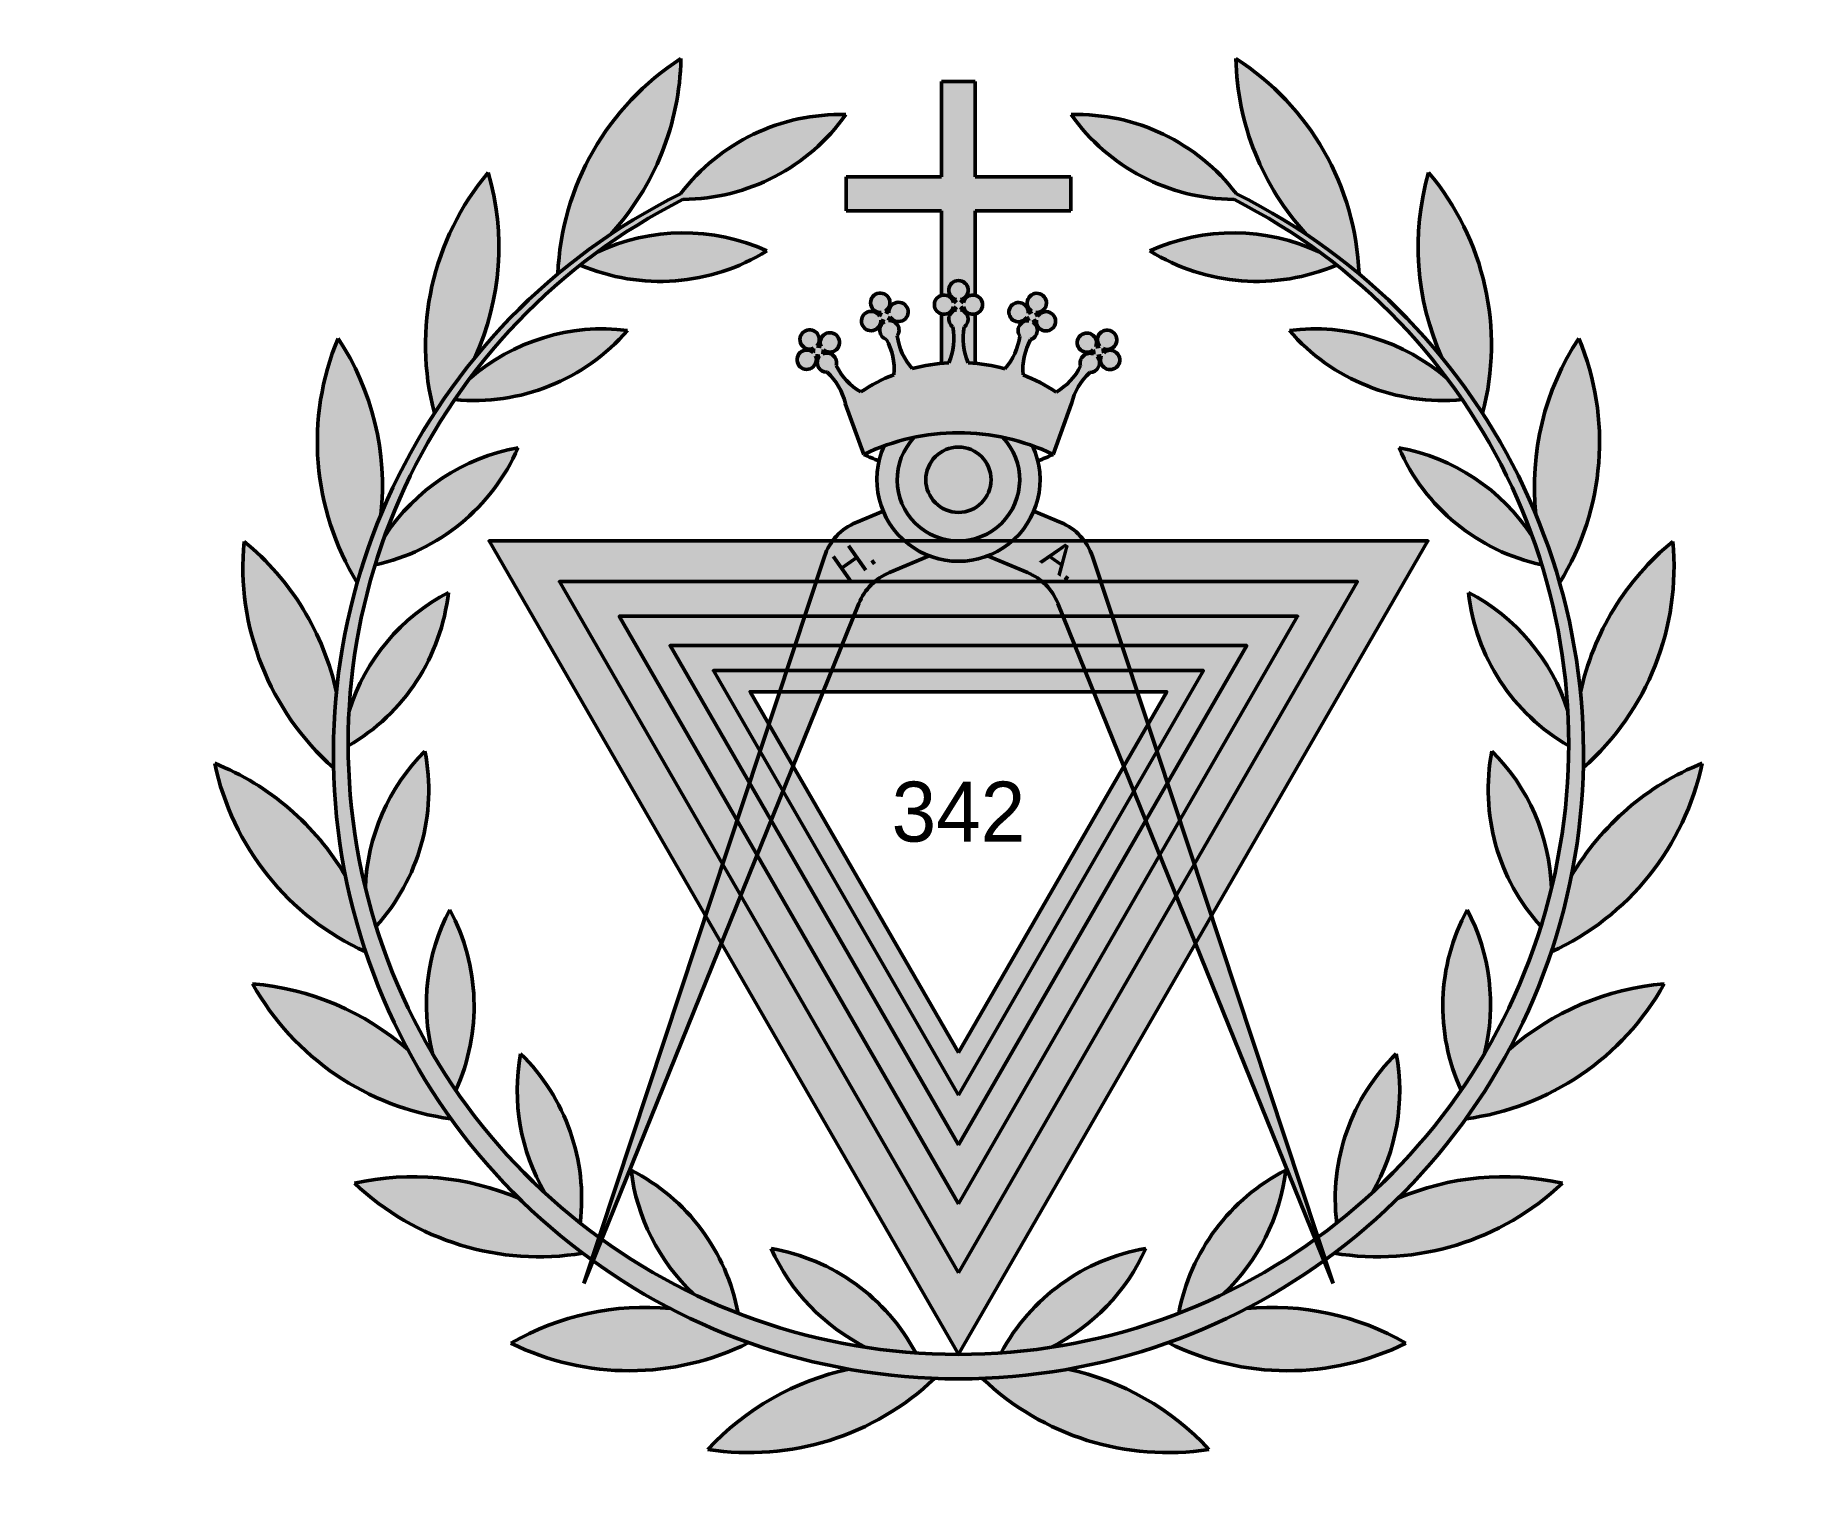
# Paper-space layout 'Layout1' of a CAD drawing. Header units: inches. Extents: x 0.19 to 9.89, y 0.05 to 7.97.
# The model-space entities are those that its viewports show. They can reach past a viewport. Long polylines and large blocks are cut down to what shows.
import ezdxf

# ---------------------------------------------------------------- set-up
doc = ezdxf.new("R2010")
doc.units = ezdxf.units.IN
doc.header["$MEASUREMENT"] = 0
doc.layers.get('0').update_dxf_attribs({"plot": 0})
for name, color, linetype, lineweight in [('compasses - fill', 51, 'Continuous', 50), ('compasses - outline', 7, 'Continuous', 50), ('cross - outline', 7, 'Continuous', 50), ('crown - fill', 51, 'Continuous', 50), ('crown - outline', 7, 'Continuous', 50), ('crown - text', 7, 'Continuous', 50), ('laurels - fill', 84, 'Continuous', 50), ('laurels - outline', 7, 'Continuous', 50), ('triangles - fill', 84, 'Continuous', 50), ('triangles - green', 7, 'Continuous', 50), ('triangles - white', 7, 'Continuous', 50)]:
    doc.layers.add(name, color=color, linetype=linetype, lineweight=lineweight)
doc.layers.get('0').off()
doc.layers.get('0').freeze()
doc.styles.get("Standard").update_dxf_attribs({"font": 'arial.ttf'})

msp = doc.modelspace()

# ---------------------------------------------------------------- hatches: boundary and pattern name
at = {"layer": 'compasses - fill'}
h = msp.add_hatch(color=256, dxfattribs=at)
h.dxf.hatch_style = 1
h.paths.add_polyline_path([(3, 16.962), (0.45, 16.962), (0.45, 19.512), (-0.45, 19.512), (-0.45, 16.962), (-3, 16.962), (-3, 16.062), (-0.45, 16.062), (-0.45, 13.801, -0.425075), (-0.135, 13.606, 0.086358), (-0.054, 13.686, -9.354494), (0.054, 13.686, 0.086358), (0.135, 13.606, -0.425075), (0.45, 13.801), (0.45, 16.062), (3, 16.062)])
h.paths.add_polyline_path([(0.45, 13.302, -0.425075), (0.135, 13.497, 0.086358), (0.054, 13.417, -0.648099), (0.151, 12.957, 0.147762), (0.257, 11.999, -0.010246), (0.45, 11.984)])
h.paths.add_polyline_path([(-0.151, 12.957, -0.648715), (-0.054, 13.417, 0.086358), (-0.135, 13.497, -0.425075), (-0.45, 13.302), (-0.45, 11.985, -0.010243), (-0.257, 12, 0.147942)])
h = msp.add_hatch(color=256, dxfattribs=at)
h.dxf.hatch_style = 1
h.paths.add_polyline_path([(0.872, 8.876, 1), (-0.872, 8.876, 1)], flags=0)
h.paths.add_polyline_path([(1.181, 10.009, 0.10257), (-1.181, 10.009, 2.345398)])
h.paths.add_polyline_path([(-0.872, 8.876, -1), (0.872, 8.876, -1)], flags=16)
h.paths.add_polyline_path([(-1.181, 10.009, 0.035847), (-1.982, 9.782, 1.556517), (1.982, 9.782, 0.035847), (1.181, 10.009, -2.345398)])
h.paths.add_polyline_path([(-2.012, 8.037), (-2.733, 7.737, 0.217328), (-3.58, 6.824), (-10.011, -12.593), (-2.659, 5.573, -0.200446), (-1.846, 6.395), (-0.778, 6.84, -0.205568)])
h.paths.add_polyline_path([(2.733, 7.737), (2.012, 8.037, -0.205568), (0.778, 6.84), (1.846, 6.395, -0.200446), (2.659, 5.573), (10.011, -12.593), (3.58, 6.824, 0.217328)])
h = msp.add_hatch(color=256, dxfattribs=at)
h.dxf.hatch_style = 1
h.paths.add_polyline_path([(0.872, 8.876, 1), (-0.872, 8.876, 1)])
at = {"layer": 'crown - fill'}
h = msp.add_hatch(color=256, dxfattribs=at)
h.dxf.hatch_style = 1
h.paths.add_polyline_path([(3.507, 11.739, 0.648099), (3.704, 12.165, -0.086358), (3.817, 12.182, 9.354494), (3.882, 12.269, -0.086358), (3.865, 12.381, 9.354494), (3.778, 12.446, -0.086358), (3.666, 12.43, 9.354494), (3.601, 12.343, -0.086358), (3.617, 12.23, 0.648715), (3.264, 11.919, -0.147942), (2.607, 11.216, 0.05285), (1.727, 11.676, -0.147762), (1.928, 12.619, 0.648099), (1.981, 13.086, -0.086358), (2.082, 13.137, 9.354494), (2.116, 13.24, -0.086358), (2.065, 13.342, 9.354494), (1.962, 13.376, -0.086358), (1.861, 13.325, 9.354494), (1.826, 13.222, -0.086358), (1.877, 13.12, 0.648715), (1.641, 12.714, -0.147942), (1.238, 11.839, 0.05285), (0.257, 11.999, -0.147762), (0.151, 12.957, 0.648099), (0.054, 13.417, -0.086358), (0.135, 13.497, 9.354494), (0.135, 13.606, -0.086358), (0.054, 13.686, 9.354494), (-0.054, 13.686, -0.086358), (-0.135, 13.606, 9.354494), (-0.135, 13.497, -0.086358), (-0.054, 13.417, 0.648715), (-0.151, 12.957, -0.147942), (-0.257, 12, 0.05263), (-1.234, 11.843, -0.147762), (-1.636, 12.719, 0.648099), (-1.873, 13.126, -0.086358), (-1.822, 13.227, 9.354494), (-1.856, 13.33, -0.086358), (-1.957, 13.381, 9.354494), (-2.061, 13.347, -0.086358), (-2.112, 13.246, 9.354494), (-2.077, 13.142, -0.086358), (-1.976, 13.092, 0.648715), (-1.923, 12.624, -0.147942), (-1.723, 11.682, 0.05307), (-2.609, 11.222, -0.147762), (-3.267, 11.927, 0.648099), (-3.619, 12.237, -0.086358), (-3.603, 12.35, 9.354494), (-3.668, 12.437, -0.086358), (-3.78, 12.453, 9.354494), (-3.868, 12.388, -0.086358), (-3.884, 12.276, 9.354494), (-3.819, 12.189, -0.086358), (-3.707, 12.172, 0.648715), (-3.509, 11.746, -0.147942), (-3.022, 10.915), (-2.526, 9.553, -0.228492), (2.526, 9.553), (3.019, 10.907, -0.147762)])
at = {"layer": 'laurels - fill'}
h = msp.add_hatch(color=256, dxfattribs=at)
h.dxf.hatch_style = 1
h.paths.add_polyline_path([(-8.84, 12.865, 0.213057), (-13.06, 11.571, 0.010426), (-13.456, 11.018, 0.243101)], flags=17)
h.paths.add_polyline_path([(-5.116, 14.989, 0.219612), (-9.653, 14.952, 0.008643), (-10.101, 14.61, 0.24468)], flags=17)
h.paths.add_polyline_path([(-3.01, 18.63, 0.241036), (-7.423, 16.513, 4.263658), (7.423, 16.513, 0.241036), (3.01, 18.63, 0.241216), (7.353, 16.365, -4.19576), (-7.353, 16.365, 0.241216)])
h.paths.add_polyline_path([(-7.413, 20.123, 0.245088), (-10.701, 14.374, -0.026305), (-9.296, 15.427, 0.182523)])
h.paths.add_polyline_path([(-12.56, 17.085, 0.243643), (-14, 10.655, -0.02749), (-12.917, 12.136, 0.178718)], flags=17)
h.paths.add_polyline_path([(7.413, 20.123, 0.182523), (9.296, 15.427, -0.026305), (10.701, 14.374, 0.245088)])
h.paths.add_polyline_path([(10.101, 14.61, 0.008643), (9.653, 14.952, 0.219612), (5.116, 14.989, 0.24468)], flags=17)
h.paths.add_polyline_path([(13.06, 11.571, 0.213057), (8.84, 12.865, 0.243101), (13.456, 11.018, 0.010426)], flags=17)
h.paths.add_polyline_path([(14, 10.655, 0.243643), (12.56, 17.085, 0.178718), (12.917, 12.136, -0.02749)], flags=17)
h.paths.add_polyline_path([(11.765, 9.73, 0.241149), (15.583, 6.602, 0.01242), (15.326, 7.37, 0.205597)], flags=17)
h.paths.add_polyline_path([(16.572, 12.652, 0.174286), (15.426, 7.944, -0.028843), (16.059, 6.126, 0.241882)])
h.paths.add_polyline_path([(13.625, 5.867, 0.238998), (16.302, 1.767, 0.01441), (16.277, 2.706, 0.198)], flags=17)
h.paths.add_polyline_path([(19.083, 7.228, 0.169702), (16.615, 3.198, -0.030209), (16.692, 1.183, 0.239956)])
h.paths.add_polyline_path([(-16.572, 12.652, 0.241882), (-16.059, 6.126, -0.028843), (-15.426, 7.944, 0.174286)])
h.paths.add_polyline_path([(-11.765, 9.73, 0.205597), (-15.326, 7.37, 0.01242), (-15.583, 6.602, 0.241149)], flags=17)
h.paths.add_polyline_path([(-19.083, 7.228, 0.239956), (-16.692, 1.183, -0.030209), (-16.615, 3.198, 0.169702)])
h.paths.add_polyline_path([(-13.625, 5.867, 0.198), (-16.277, 2.706, 0.01441), (-16.302, 1.767, 0.238998)], flags=17)
h.paths.add_polyline_path([(-19.867, 1.301, 0.238036), (-15.834, -3.737, -0.031478), (-16.373, -1.707, 0.165337)])
h.paths.add_polyline_path([(-14.251, 1.626, 0.190858), (-15.841, -2.032, 0.016242), (-15.558, -3.052, 0.23684)], flags=17)
h.paths.add_polyline_path([(-13.589, -2.609, 0.184622), (-14.052, -6.449, 0.017812), (-13.428, -7.428, 0.234866)], flags=17)
h.paths.add_polyline_path([(-18.854, -4.59, 0.236294), (-13.551, -8.194, -0.032578), (-14.703, -6.351, 0.161483)])
h.paths.add_polyline_path([(-11.696, -6.456, 0.179633), (-11.05, -10.17, 0.019053), (-10.105, -10.976, 0.233256)], flags=17)
h.paths.add_polyline_path([(-11.727, -10.325, 0.158363), (-16.134, -9.913, 0.234889), (-10.037, -11.784, -0.033463)], flags=17)
h.paths.add_polyline_path([(-8.745, -9.566, 0.176144), (-7.077, -12.87, 0.01992), (-5.886, -13.386, 0.232158)], flags=17)
h.paths.add_polyline_path([(-5.6, -14.171, -0.034104), (-7.686, -13.263, 0.156148), (-11.954, -14.186, 0.233953)], flags=17)
h.paths.add_polyline_path([(-5.002, -11.658, 0.174338), (-2.462, -14.299, 0.020382), (-1.142, -14.446, 0.231673)], flags=17)
h.paths.add_polyline_path([(-0.637, -15.126, -0.034481), (-2.924, -14.88, 0.15496), (-6.692, -17.023, 0.233579)])
h.paths.add_polyline_path([(5.002, -11.658, 0.231673), (1.142, -14.446, 0.020382), (2.462, -14.299, 0.174338)], flags=17)
h.paths.add_polyline_path([(2.924, -14.88, -0.034481), (0.637, -15.126, 0.233579), (6.692, -17.023, 0.15496)])
h.paths.add_polyline_path([(8.745, -9.566, 0.232158), (5.886, -13.386, 0.01992), (7.077, -12.87, 0.176144)], flags=17)
h.paths.add_polyline_path([(11.05, -10.17, 0.179633), (11.696, -6.456, 0.233256), (10.105, -10.976, 0.019053)], flags=17)
h.paths.add_polyline_path([(16.134, -9.913, 0.158363), (11.727, -10.325, -0.033463), (10.037, -11.784, 0.234889)], flags=17)
h.paths.add_polyline_path([(7.686, -13.263, -0.034104), (5.6, -14.171, 0.233953), (11.954, -14.186, 0.156148)], flags=17)
h.paths.add_polyline_path([(13.589, -2.609, 0.234866), (13.428, -7.428, 0.017812), (14.052, -6.449, 0.184622)], flags=17)
h.paths.add_polyline_path([(18.854, -4.59, 0.161483), (14.703, -6.351, -0.032578), (13.551, -8.194, 0.236294)])
h.paths.add_polyline_path([(14.251, 1.626, 0.23684), (15.558, -3.052, 0.016242), (15.841, -2.032, 0.190858)], flags=17)
h.paths.add_polyline_path([(19.867, 1.301, 0.165337), (16.373, -1.707, -0.031478), (15.834, -3.737, 0.238036)])
at = {"layer": 'triangles - fill'}
h = msp.add_hatch(color=256, dxfattribs=at)
h.dxf.hatch_style = 1
h.paths.add_polyline_path([(12.539, 7.24), (-12.539, 7.24), (0, -14.479)])
h.paths.add_polyline_path([(5.564, 3.212), (0, -6.424), (-5.564, 3.212)], flags=16)

# ---------------------------------------------------------------- linework, layer by layer
at = {"layer": 'compasses - outline'}
for p, q in [((-2.012, 8.037), (-2.733, 7.737)), ((2.012, 8.037), (2.733, 7.737)), ((-3.58, 6.824), (-10.011, -12.593)), ((-0.778, 6.84), (-1.846, 6.395)), ((0.778, 6.84), (1.846, 6.395)), ((3.58, 6.824), (10.011, -12.593)), ((-2.659, 5.573), (-10.011, -12.593)), ((2.659, 5.573), (10.011, -12.593))]:
    msp.add_line(p, q, dxfattribs=at)
msp.add_circle((0, 8.876), 0.872, dxfattribs=at)
for centre, radius, start, end in [((0, 8.876), 1.636, 136.1836, 43.8164), ((0, 8.876), 2.179, 155.4383, 24.5617), ((-2.156, 6.352), 1.5, 112.6289, 161.6742), ((2.156, 6.352), 1.5, 18.3258, 67.3711), ((-1.269, 5.01), 1.5, 112.6289, 157.9669), ((1.269, 5.01), 1.5, 22.0331, 67.3711)]:
    msp.add_arc(centre, radius, start, end, dxfattribs=at)
at = {"layer": 'cross - outline'}
for p, q in [((0.45, 19.512), (-0.45, 19.512)), ((-0.45, 19.512), (-0.45, 16.962)), ((0.45, 19.512), (0.45, 16.962)), ((-3, 16.062), (-3, 16.962)), ((-3, 16.962), (-0.45, 16.962)), ((0.45, 16.962), (3, 16.962)), ((3, 16.962), (3, 16.062)), ((-0.45, 16.062), (-3, 16.062)), ((-0.45, 16.062), (-0.45, 13.801)), ((3, 16.062), (0.45, 16.062)), ((0.45, 16.062), (0.45, 13.801)), ((-0.45, 13.302), (-0.45, 11.985)), ((0.45, 13.302), (0.45, 11.984))]:
    msp.add_line(p, q, dxfattribs=at)
at = {"layer": 'crown - outline'}
for p, q in [((-2.526, 9.553), (-3.022, 10.915)), ((2.526, 9.553), (3.022, 10.915))]:
    msp.add_line(p, q, dxfattribs=at)
for centre, radius, start, end in [((0, 13.938), 0.258, 282.2035, 257.7965), ((-2.088, 13.603), 0.258, 300.5168, 276.1097), ((-0.386, 13.552), 0.258, 12.2035, 347.7965), ((0.386, 13.552), 0.258, 192.2035, 167.7965), ((2.093, 13.598), 0.258, 263.84, 239.433), ((-2.333, 13.115), 0.258, 30.5168, 6.1097), ((-2.377, 13.443), 0.331, 323.4418, 343.1847), ((-1.76, 13.647), 0.331, 233.4418, 253.1847), ((-1.6, 13.358), 0.258, 210.5168, 186.1097), ((0, 13.165), 0.258, 102.2035, 234.0918), ((-0.325, 13.876), 0.331, 305.1286, 324.8714), ((-0.325, 13.227), 0.331, 35.1286, 54.8714), ((0.325, 13.876), 0.331, 215.1286, 234.8714), ((0.325, 13.227), 0.331, 125.1286, 144.8714), ((0, 13.165), 0.258, 306.0075, 77.7965), ((1.605, 13.353), 0.258, 353.84, 329.433), ((1.765, 13.642), 0.331, 286.7651, 306.5079), ((2.382, 13.437), 0.331, 196.7651, 216.5079), ((2.338, 13.109), 0.258, 173.84, 149.433), ((-3.975, 12.622), 0.258, 318.9307, 294.5236), ((-3.434, 12.544), 0.258, 228.9307, 204.5236), ((-1.845, 12.87), 0.258, 120.5168, 252.4051), ((-2.173, 12.826), 0.331, 53.4418, 73.1847), ((-1.556, 13.03), 0.331, 143.4418, 163.1847), ((-1.845, 12.87), 0.258, 324.3208, 96.1097), ((-1.786, 12.654), 1.663, 336.8249, 10.4865), ((1.79, 12.653), 1.666, 169.5053, 203.1266), ((1.85, 12.864), 0.258, 83.84, 215.7283), ((1.561, 13.025), 0.331, 16.7651, 36.5079), ((1.85, 12.864), 0.258, 287.644, 59.433), ((2.177, 12.82), 0.331, 106.7651, 126.5079), ((3.432, 12.537), 0.258, 335.4765, 311.0695), ((3.972, 12.615), 0.258, 245.4765, 221.0695), ((-4.053, 12.082), 0.258, 48.9307, 24.5236), ((-4.198, 12.379), 0.331, 341.8557, 1.5986), ((-3.678, 12.767), 0.331, 251.8557, 271.5986), ((-3.289, 12.247), 0.331, 161.8557, 181.5986), ((-3.38, 11.823), 1.663, 355.1382, 28.7998), ((0.015, 12.946), 1.666, 187.8186, 221.4399), ((-0.007, 12.942), 1.663, 318.4614, 352.123), ((3.387, 11.815), 1.666, 151.1418, 184.7631), ((3.287, 12.24), 0.331, 358.4016, 18.1444), ((3.675, 12.76), 0.331, 268.4016, 288.1444), ((4.051, 12.075), 0.258, 155.4765, 131.0695), ((4.196, 12.372), 0.331, 178.4016, 198.1444), ((-3.81, 11.858), 0.331, 71.8557, 91.5986), ((-3.513, 12.003), 0.258, 138.9307, 270.819), ((-3.513, 12.003), 0.258, 342.7346, 114.5236), ((-1.772, 12.663), 1.666, 206.2325, 239.8538), ((-0.006, 7.293), 4.713, 93.0603, 105.1112), ((-0.006, 7.293), 4.713, 74.6968, 86.7979), ((1.773, 12.654), 1.663, 300.0979, 333.7595), ((3.51, 11.996), 0.258, 65.4765, 197.3648), ((3.51, 11.996), 0.258, 269.2805, 41.0695), ((3.807, 11.851), 0.331, 88.4016, 108.1444), ((-4.638, 10.525), 1.663, 13.552, 47.2137), ((-0.006, 7.293), 4.713, 111.3736, 123.525), ((-0.006, 7.293), 4.713, 56.3333, 68.4344), ((4.639, 10.516), 1.666, 132.7783, 166.3996), ((0, 4.314), 5.816, 64.2586, 115.7414), ((0, 14.792), 5.816, 244.2586, 248.6117), ((0, 14.792), 5.816, 291.3883, 295.7414)]:
    msp.add_arc(centre, radius, start, end, dxfattribs=at)
at = {"layer": 'laurels - outline'}
for centre, radius, start, end in [((-3.544, 14.096), 7.162, 122.6925, 177.7768), ((-3.544, 14.096), 7.162, 122.6925, 177.7768), ((-14.573, 20.269), 7.162, 317.4617, 358.8375), ((-14.573, 20.269), 7.162, 317.4617, 358.8375), ((14.573, 20.269), 7.162, 181.1625, 222.5383), ((3.544, 14.096), 7.162, 2.2232, 57.3075), ((14.573, 20.269), 7.162, 181.1625, 222.5383), ((3.544, 14.096), 7.162, 2.2232, 57.3075), ((-3.149, 13.26), 5.372, 88.5202, 142.7276), ((-7.392, 21.736), 5.372, 270.4188, 324.6652), ((3.149, 13.26), 5.372, 37.2724, 91.4798), ((7.392, 21.736), 5.372, 215.3348, 269.5812), ((-7.075, 12.48), 7.162, 139.9944, 194.7662), ((-7.075, 12.48), 7.162, 139.9944, 194.7662), ((-19.44, 15.094), 7.162, 335.6082, 16.1394), ((-19.44, 15.094), 7.162, 335.6082, 16.1394), ((19.44, 15.094), 7.162, 163.8606, 204.3918), ((19.44, 15.094), 7.162, 163.8606, 204.3918), ((7.075, 12.48), 7.162, 345.2338, 40.0056), ((7.075, 12.48), 7.162, 345.2338, 40.0056), ((0, 1.558), 16.696, 116.3992, 63.6008), ((0, 1.816), 16.302, 116.8111, 63.1889), ((-7.345, 10.054), 5.415, 65.6904, 115.2352), ((-7.345, 10.054), 5.415, 65.6904, 115.2352), ((7.345, 10.054), 5.415, 64.7648, 114.3096), ((7.345, 10.054), 5.415, 64.7648, 114.3096), ((-7.972, 19.589), 5.415, 246.8393, 301.8354), ((-7.972, 19.589), 5.415, 246.8393, 301.8354), ((7.972, 19.589), 5.415, 238.1646, 293.1607), ((7.972, 19.589), 5.415, 238.1646, 293.1607), ((-12.935, 16.408), 5.415, 264.4828, 319.1373), ((-12.935, 16.408), 5.415, 264.4828, 319.1373), ((-9.501, 7.491), 5.415, 82.9923, 131.102), ((-9.501, 7.491), 5.415, 82.9923, 131.102), ((9.501, 7.491), 5.415, 48.898, 97.0077), ((9.501, 7.491), 5.415, 48.898, 97.0077), ((12.935, 16.408), 5.415, 220.8627, 275.5172), ((12.935, 16.408), 5.415, 220.8627, 275.5172), ((-9.964, 9.888), 7.162, 157.2963, 211.6868), ((-9.964, 9.888), 7.162, 157.2963, 211.6868), ((-22.548, 8.705), 7.162, 353.895, 33.4413), ((-22.548, 8.705), 7.162, 353.895, 33.4413), ((22.548, 8.705), 7.162, 146.5587, 186.105), ((22.548, 8.705), 7.162, 146.5587, 186.105), ((9.964, 9.888), 7.162, 328.3132, 22.7037), ((9.964, 9.888), 7.162, 328.3132, 22.7037), ((-16.728, 11.895), 5.415, 282.2072, 336.4392), ((-16.728, 11.895), 5.415, 282.2072, 336.4392), ((-10.797, 4.403), 5.415, 100.2942, 146.766), ((-10.797, 4.403), 5.415, 100.2942, 146.766), ((10.797, 4.403), 5.415, 33.234, 79.7058), ((16.728, 11.895), 5.415, 203.5608, 257.7928), ((10.797, 4.403), 5.415, 33.234, 79.7058), ((16.728, 11.895), 5.415, 203.5608, 257.7928), ((-11.953, 6.553), 7.162, 174.5982, 228.5716), ((-11.953, 6.553), 7.162, 174.5982, 228.5716), ((-23.615, 1.682), 7.162, 12.2175, 50.7432), ((-23.615, 1.682), 7.162, 12.2175, 50.7432), ((23.615, 1.682), 7.162, 129.2568, 167.7825), ((23.615, 1.682), 7.162, 129.2568, 167.7825), ((11.953, 6.553), 7.162, 311.4284, 5.4018), ((11.953, 6.553), 7.162, 311.4284, 5.4018), ((-19.007, 6.458), 5.415, 299.9752, 353.7411), ((-19.007, 6.458), 5.415, 299.9752, 353.7411), ((-11.116, 1.069), 5.415, 117.5961, 162.3948), ((-11.116, 1.069), 5.415, 117.5961, 162.3948), ((11.116, 1.069), 5.415, 17.6052, 62.4039), ((19.007, 6.458), 5.415, 186.2589, 240.0248), ((11.116, 1.069), 5.415, 17.6052, 62.4039), ((19.007, 6.458), 5.415, 186.2589, 240.0248), ((-10.43, -2.209), 5.415, 134.898, 178.1197), ((-10.43, -2.209), 5.415, 134.898, 178.1197), ((-19.566, 0.589), 5.415, 317.7454, 11.043), ((-19.566, 0.589), 5.415, 317.7454, 11.043), ((19.566, 0.589), 5.415, 168.957, 222.2546), ((19.566, 0.589), 5.415, 168.957, 222.2546), ((10.43, -2.209), 5.415, 1.8803, 45.102), ((10.43, -2.209), 5.415, 1.8803, 45.102), ((-22.545, -5.341), 7.162, 30.4924, 68.0451), ((-12.859, 2.778), 7.162, 191.9001, 245.4573), ((-22.545, -5.341), 7.162, 30.4924, 68.0451), ((-12.859, 2.778), 7.162, 191.9001, 245.4573), ((12.859, 2.778), 7.162, 294.5427, 348.0999), ((12.859, 2.778), 7.162, 294.5427, 348.0999), ((22.545, -5.341), 7.162, 111.9549, 149.5076), ((22.545, -5.341), 7.162, 111.9549, 149.5076), ((-8.799, -5.135), 5.415, 152.1999, 194.0411), ((-8.799, -5.135), 5.415, 152.1999, 194.0411), ((-18.354, -5.18), 5.415, 335.4757, 28.3449), ((-18.354, -5.18), 5.415, 335.4757, 28.3449), ((18.354, -5.18), 5.415, 151.6551, 204.5243), ((18.354, -5.18), 5.415, 151.6551, 204.5243), ((8.799, -5.135), 5.415, 345.9589, 27.8001), ((8.799, -5.135), 5.415, 345.9589, 27.8001), ((-19.435, -11.728), 7.162, 48.6546, 85.347), ((-12.602, -1.095), 7.162, 209.202, 262.3811), ((-19.435, -11.728), 7.162, 48.6546, 85.347), ((-12.602, -1.095), 7.162, 209.202, 262.3811), ((12.602, -1.095), 7.162, 277.6189, 330.798), ((12.602, -1.095), 7.162, 277.6189, 330.798), ((19.435, -11.728), 7.162, 94.653, 131.3454), ((19.435, -11.728), 7.162, 94.653, 131.3454), ((-6.372, -7.443), 5.415, 169.5018, 210.2361), ((-6.372, -7.443), 5.415, 169.5018, 210.2361), ((-15.481, -10.328), 5.415, 353.1274, 45.6468), ((-15.481, -10.328), 5.415, 353.1274, 45.6468), ((15.481, -10.328), 5.415, 134.3532, 186.8726), ((15.481, -10.328), 5.415, 134.3532, 186.8726), ((6.372, -7.443), 5.415, 329.7639, 10.4982), ((6.372, -7.443), 5.415, 329.7639, 10.4982), ((-14.566, -16.901), 7.162, 66.6537, 102.6489), ((-14.566, -16.901), 7.162, 66.6537, 102.6489), ((-11.204, -4.717), 7.162, 226.5039, 279.3779), ((-11.204, -4.717), 7.162, 226.5039, 279.3779), ((-3.368, -8.925), 5.415, 186.8037, 226.763), ((-11.207, -14.389), 5.415, 10.6681, 62.9487), ((-3.368, -8.925), 5.415, 186.8037, 226.763), ((-11.207, -14.389), 5.415, 10.6681, 62.9487), ((11.207, -14.389), 5.415, 117.0513, 169.3319), ((11.207, -14.389), 5.415, 117.0513, 169.3319), ((3.368, -8.925), 5.415, 313.237, 353.1963), ((3.368, -8.925), 5.415, 313.237, 353.1963), ((11.204, -4.717), 7.162, 260.6221, 313.4961), ((11.204, -4.717), 7.162, 260.6221, 313.4961), ((14.566, -16.901), 7.162, 77.3511, 113.3463), ((14.566, -16.901), 7.162, 77.3511, 113.3463), ((-0.06, -9.447), 5.415, 204.1056, 243.6633), ((-5.919, -16.994), 5.415, 28.0754, 80.2506), ((-0.06, -9.447), 5.415, 204.1056, 243.6633), ((-5.919, -16.994), 5.415, 28.0754, 80.2506), ((5.919, -16.994), 5.415, 99.7494, 151.9246), ((5.919, -16.994), 5.415, 99.7494, 151.9246), ((0.06, -9.447), 5.415, 296.3367, 335.8944), ((0.06, -9.447), 5.415, 296.3367, 335.8944), ((-8.378, -20.392), 7.162, 84.4509, 119.9508), ((-8.378, -20.392), 7.162, 84.4509, 119.9508), ((8.378, -20.392), 7.162, 60.0492, 95.5491), ((8.378, -20.392), 7.162, 60.0492, 95.5491), ((-8.793, -7.76), 7.162, 243.8058, 296.4766), ((-8.793, -7.76), 7.162, 243.8058, 296.4766), ((8.793, -7.76), 7.162, 243.5234, 296.1942), ((8.793, -7.76), 7.162, 243.5234, 296.1942), ((-1.433, -21.885), 7.162, 102.0187, 137.2527), ((-1.433, -21.885), 7.162, 102.0187, 137.2527), ((-5.585, -9.947), 7.162, 261.1077, 313.6971), ((-5.585, -9.947), 7.162, 261.1077, 313.6971), ((5.585, -9.947), 7.162, 226.3029, 278.8923), ((5.585, -9.947), 7.162, 226.3029, 278.8923), ((1.433, -21.885), 7.162, 42.7473, 77.9813), ((1.433, -21.885), 7.162, 42.7473, 77.9813)]:
    msp.add_arc(centre, radius, start, end, dxfattribs=at)
at = {"layer": 'triangles - green'}
for points in [[(0, -14.479), (12.539, 7.24), (-12.539, 7.24)], [(0, -6.424), (5.564, 3.212), (-5.564, 3.212)]]:
    msp.add_lwpolyline(points, close=True, dxfattribs=at)
at = {"layer": 'triangles - white'}
for points in [[(0, -12.307), (10.658, 6.154), (-10.658, 6.154)], [(0, -10.461), (9.06, 5.231), (-9.06, 5.231)], [(0, -8.892), (7.701, 4.446), (-7.701, 4.446)], [(0, -7.558), (6.546, 3.779), (-6.546, 3.779)]]:
    msp.add_lwpolyline(points, close=True, dxfattribs=at)

# ---------------------------------------------------------------- texts
at = {"layer": 'crown - text', "char_height": 0.8, "attachment_point": 5}
for s, insert, rotation in [('{\\fAlgerian|b0|i0|c0|p82;H.}', (-2.788, 6.729), 35.1311), ('{\\fAlgerian|b0|i0|c0|p82;A.}', (2.788, 6.729), 324.8689)]:
    msp.add_mtext_dynamic_manual_height_columns(s, width=1.97595, gutter_width=17.216, heights=[0], dxfattribs=dict(at, insert=insert, rotation=rotation))
at = {"layer": 'laurels - outline', "insert": (0, 0), "char_height": 1.6, "attachment_point": 5}
msp.add_mtext_dynamic_manual_height_columns('{\\fAlgerian|b0|i0|c0|p82;342}', width=0.8, gutter_width=17.216, heights=[0], dxfattribs=at)

psp = doc.layouts.get("Layout1")

# ---------------------------------------------------------------- viewports
at = {"layer": '0', "view_target_point": (0.4501, 1.3911)}
psp.add_viewport(center=(5.039, 4.0091), size=(9.7063, 7.92304), view_center_point=(-1.4639, 0.0526), view_height=38.599711, dxfattribs=at)

doc.saveas('drawing.dxf')
